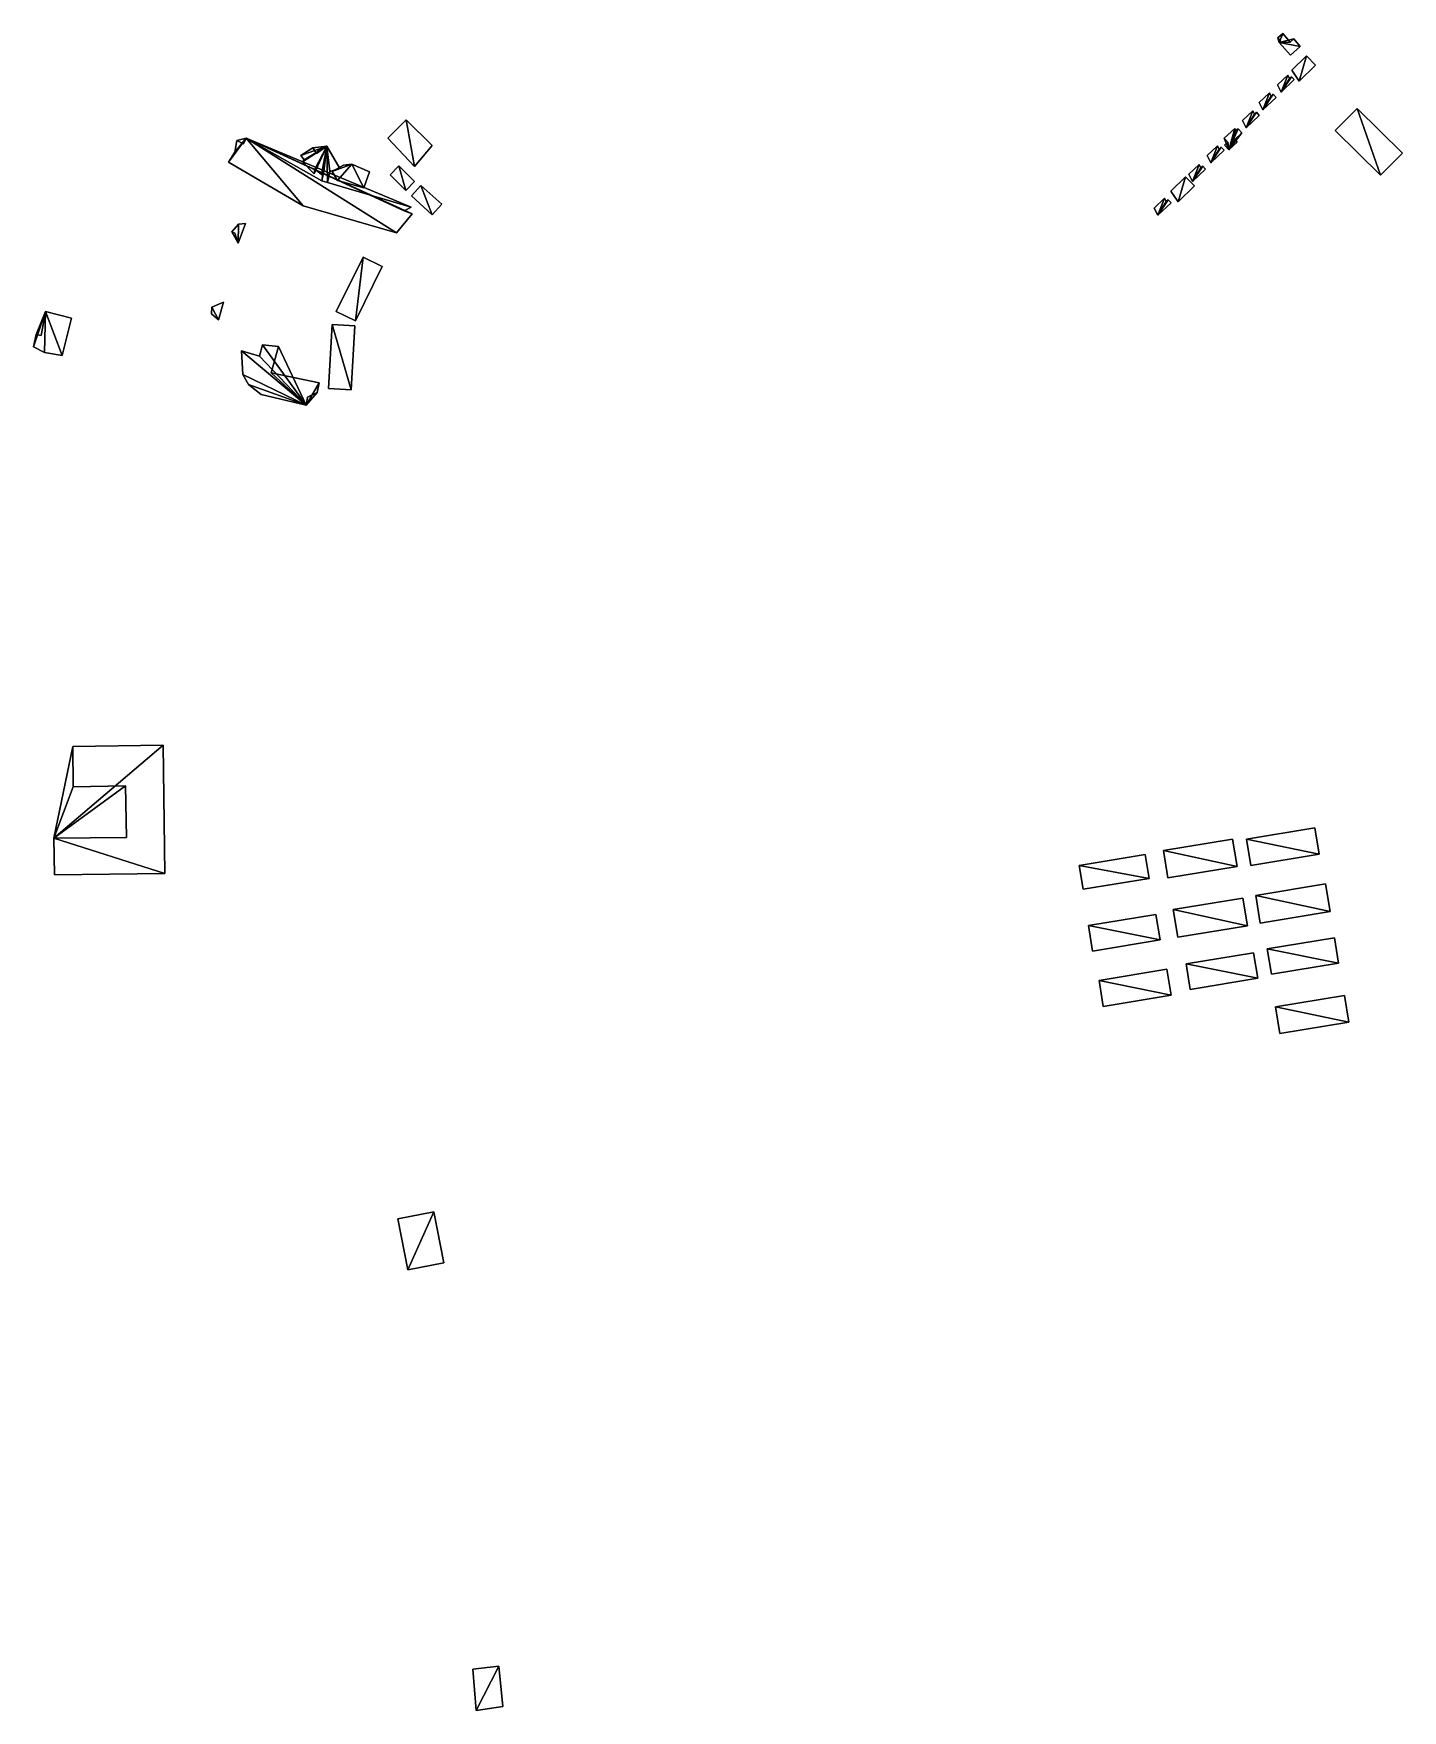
# Model space of a CAD drawing. Header units: metres. Extents: x -3947 to 4280, y -3529 to 2326.
# Drawn here: x 851 to 1756, y -202 to 907 of the extents above; entities that cross this region are included whole.
import ezdxf

# ---------------------------------------------------------------- set-up
doc = ezdxf.new("R2010")
doc.units = ezdxf.units.M

msp = doc.modelspace()

# ---------------------------------------------------------------- linework, layer by layer
at = {"layer": 'MUROS'}
for points in [[(1676.8, 906.7), (1673.6, 903.8), (1673.6, 903.8, 5), (1676.8, 906.7, 5)], [(1673.6, 903.8), (1675.5, 901.6), (1675.5, 901.6, 5), (1673.6, 903.8, 5)], [(1675.5, 901.6), (1674.4, 900.7), (1674.4, 900.7, 5), (1675.5, 901.6, 5)], [(1674.4, 900.7), (1681.8, 892.3), (1681.8, 892.3, 5), (1674.4, 900.7, 5)], [(1681.7, 901.1), (1676.8, 906.7), (1676.8, 906.7, 5), (1681.7, 901.1, 5)], [(1684, 903.1), (1681.7, 901.1), (1681.7, 901.1, 5), (1684, 903.1, 5)], [(1688.3, 898.2), (1684, 903.1), (1684, 903.1, 5), (1688.3, 898.2, 5)], [(1681.8, 892.3), (1688.3, 898.2), (1688.3, 898.2, 5), (1681.8, 892.3, 5)], [(1692.4, 891.9), (1682.7, 882.5), (1682.7, 882.5, 5), (1692.4, 891.9, 5)], [(1698.3, 885.8), (1692.4, 891.9), (1692.4, 891.9, 5), (1698.3, 885.8, 5)], [(1680.1, 879.1), (1673.3, 872.7), (1673.3, 872.7, 5), (1680.1, 879.1, 5)], [(1675.7, 867.9), (1684.4, 876.2), (1684.4, 876.2, 5), (1675.7, 867.9, 5)], [(1681.2, 876.9), (1680.1, 879.1), (1680.1, 879.1, 5), (1681.2, 876.9, 5)], [(1682.6, 878.1), (1681.2, 876.9), (1681.2, 876.9, 5), (1682.6, 878.1, 5)], [(1684.4, 876.2), (1682.6, 878.1), (1682.6, 878.1, 5), (1684.4, 876.2, 5)], [(1682.7, 882.5), (1687.6, 875.3), (1687.6, 875.3, 5), (1682.7, 882.5, 5)], [(1687.6, 875.3), (1698.3, 885.8), (1698.3, 885.8, 5), (1687.6, 875.3, 5)], [(1668, 867.5), (1661.2, 861), (1661.2, 861, 5), (1668, 867.5, 5)], [(1669.1, 865.2), (1668, 867.5), (1668, 867.5, 5), (1669.1, 865.2, 5)], [(1670.4, 866.5), (1669.1, 865.2), (1669.1, 865.2, 5), (1670.4, 866.5, 5)], [(1672.3, 864.5), (1670.4, 866.5), (1670.4, 866.5, 5), (1672.3, 864.5, 5)], [(1673.3, 872.7), (1675.7, 867.9), (1675.7, 867.9, 5), (1673.3, 872.7, 5)], [(1657, 855.6), (1650.1, 849.1), (1650.1, 849.1, 5), (1657, 855.6, 5)], [(1658, 853.3), (1657, 855.6), (1657, 855.6, 5), (1658, 853.3, 5)], [(1659.4, 854.6), (1658, 853.3), (1658, 853.3, 5), (1659.4, 854.6, 5)], [(1661.2, 852.6), (1659.4, 854.6), (1659.4, 854.6, 5), (1661.2, 852.6, 5)], [(1661.2, 861), (1663.6, 856.2), (1663.6, 856.2, 5), (1661.2, 861, 5)], [(1663.6, 856.2), (1672.3, 864.5), (1672.3, 864.5, 5), (1663.6, 856.2, 5)], [(1711.5, 842.5), (1726, 857.2), (1726, 857.2, 5), (1711.5, 842.5, 5)], [(1726, 857.2), (1755.9, 827.6), (1755.9, 827.6, 5), (1726, 857.2, 5)], [(1084.9, 837.5), (1097, 849.7), (1097, 849.7, 5), (1084.9, 837.5, 5)], [(1097, 849.7), (1114.2, 832.7), (1114.2, 832.7, 5), (1097, 849.7, 5)], [(1645.1, 844), (1638, 837.4), (1638, 837.4, 5), (1645.1, 844, 5)], [(1645.8, 842.5), (1645.1, 844), (1645.1, 844, 5), (1645.8, 842.5, 5)], [(1647.2, 843.7), (1645.8, 842.5), (1645.8, 842.5, 5), (1647.2, 843.7, 5)], [(1649.7, 841), (1647.2, 843.7), (1647.2, 843.7, 5), (1649.7, 841, 5)], [(1650.1, 849.1), (1652.5, 844.3), (1652.5, 844.3, 5), (1650.1, 849.1, 5)], [(1652.5, 844.3), (1661.2, 852.6), (1661.2, 852.6, 5), (1652.5, 844.3, 5)], [(983.8, 828.2), (985.2, 835.9), (985.2, 835.9, 27), (983.8, 828.2, 27)], [(985.2, 835.9), (989.6, 833.8), (989.6, 833.8, 27), (985.2, 835.9, 27)], [(989.6, 833.8), (991.4, 837.4), (991.4, 837.4, 27), (989.6, 833.8, 27)], [(991.4, 837.4), (1041.3, 809.3), (1041.3, 809.3, 27), (991.4, 837.4, 27)], [(1039.2, 830.1), (1044.6, 832.3), (1044.6, 832.3, 14), (1039.2, 830.1, 14)], [(1044.6, 832.3), (1053.2, 817.4), (1053.2, 817.4, 14), (1044.6, 832.3, 14)], [(1102.6, 818.7), (1084.9, 837.5), (1084.9, 837.5, 5), (1102.6, 818.7, 5)], [(1114.2, 832.7), (1102.6, 818.7), (1102.6, 818.7, 5), (1114.2, 832.7, 5)], [(1633.7, 832.5), (1626.8, 826), (1626.8, 826, 5), (1633.7, 832.5, 5)], [(1634.7, 830.3), (1633.7, 832.5), (1633.7, 832.5, 5), (1634.7, 830.3, 5)], [(1638, 837.4), (1640.4, 834.8), (1640.4, 834.8, 5), (1638, 837.4, 5)], [(1640.4, 834.8), (1638.3, 832.9), (1638.3, 832.9, 5), (1640.4, 834.8, 5)], [(1638.3, 832.9), (1641.2, 829.8), (1641.2, 829.8, 5), (1638.3, 832.9, 5)], [(1641.2, 829.8), (1646.6, 834.9), (1646.6, 834.9, 5), (1641.2, 829.8, 5)], [(1645, 836.6), (1649.7, 841), (1649.7, 841, 5), (1645, 836.6, 5)], [(1646.6, 834.9), (1645, 836.6), (1645, 836.6, 5), (1646.6, 834.9, 5)], [(1741.4, 813), (1711.5, 842.5), (1711.5, 842.5, 5), (1741.4, 813, 5)], [(979.7, 821.7), (983.8, 828.2), (983.8, 828.2, 27), (979.7, 821.7, 27)], [(1028.9, 792.7), (979.7, 821.7), (979.7, 821.7, 27), (1028.9, 792.7, 27)], [(1027.5, 826.1), (1035.3, 831.2), (1035.3, 831.2, 14), (1027.5, 826.1, 14)], [(1029.6, 823.1), (1027.5, 826.1), (1027.5, 826.1, 14), (1029.6, 823.1, 14)], [(1028.5, 821.8), (1029.6, 823.1), (1029.6, 823.1, 14), (1028.5, 821.8, 14)], [(1036.3, 814), (1028.5, 821.8), (1028.5, 821.8, 14), (1036.3, 814, 14)], [(1035.3, 831.2), (1037.8, 827.4), (1037.8, 827.4, 14), (1035.3, 831.2, 14)], [(1037.8, 827.4), (1039.2, 830.1), (1039.2, 830.1, 14), (1037.8, 827.4, 14)], [(1626.8, 826), (1629.2, 821.3), (1629.2, 821.3, 5), (1626.8, 826, 5)], [(1629.2, 821.3), (1637.9, 829.5), (1637.9, 829.5, 5), (1629.2, 821.3, 5)], [(1636.1, 831.5), (1634.7, 830.3), (1634.7, 830.3, 5), (1636.1, 831.5, 5)], [(1637.9, 829.5), (1636.1, 831.5), (1636.1, 831.5, 5), (1637.9, 829.5, 5)], [(1755.9, 827.6), (1741.4, 813), (1741.4, 813, 5), (1755.9, 827.6, 5)], [(1036.8, 817.1), (1036.3, 814), (1036.3, 814, 14), (1036.8, 817.1, 14)], [(1041.2, 813.4), (1036.8, 817.1), (1036.8, 817.1, 14), (1041.2, 813.4, 14)], [(1042.7, 815.5), (1041.2, 813.4), (1041.2, 813.4, 14), (1042.7, 815.5, 14)], [(1041.3, 809.3), (1042.7, 815.5), (1042.7, 815.5, 14), (1041.3, 809.3, 14)], [(1046.6, 815.4), (1045.1, 808.2), (1045.1, 808.2, 14), (1046.6, 815.4, 14)], [(1053.2, 817.4), (1046.6, 815.4), (1046.6, 815.4, 14), (1053.2, 817.4, 14)], [(1055.6, 819.7), (1048.1, 815.4), (1048.1, 815.4, 5), (1055.6, 819.7, 5)], [(1048.1, 815.4), (1051.7, 809.6), (1051.7, 809.6, 5), (1048.1, 815.4, 5)], [(1051.7, 809.6), (1069, 804.7), (1069, 804.7, 5), (1051.7, 809.6, 5)], [(1061.2, 820.3), (1055.6, 819.7), (1055.6, 819.7, 5), (1061.2, 820.3, 5)], [(1072.8, 815.2), (1061.2, 820.3), (1061.2, 820.3, 5), (1072.8, 815.2, 5)], [(1069, 804.7), (1072.8, 815.2), (1072.8, 815.2, 5), (1069, 804.7, 5)], [(1086.5, 813.2), (1092.2, 819.1), (1092.2, 819.1, 14), (1086.5, 813.2, 14)], [(1096.9, 803), (1086.5, 813.2), (1086.5, 813.2, 14), (1096.9, 803, 14)], [(1092.2, 819.1), (1102.6, 808.9), (1102.6, 808.9, 14), (1092.2, 819.1, 14)], [(1612.5, 811.9), (1602.8, 802.5), (1602.8, 802.5, 5), (1612.5, 811.9, 5)], [(1618.4, 805.9), (1612.5, 811.9), (1612.5, 811.9, 5), (1618.4, 805.9, 5)], [(1621.4, 820), (1614.6, 813.6), (1614.6, 813.6, 5), (1621.4, 820, 5)], [(1614.6, 813.6), (1617, 808.8), (1617, 808.8, 5), (1614.6, 813.6, 5)], [(1617, 808.8), (1625.7, 817.1), (1625.7, 817.1, 5), (1617, 808.8, 5)], [(1622.5, 817.8), (1621.4, 820), (1621.4, 820, 5), (1622.5, 817.8, 5)], [(1623.8, 819), (1622.5, 817.8), (1622.5, 817.8, 5), (1623.8, 819, 5)], [(1625.7, 817.1), (1623.8, 819), (1623.8, 819, 5), (1625.7, 817.1, 5)], [(1041.3, 809.3), (1100.3, 791.8), (1100.3, 791.8, 27), (1041.3, 809.3, 27)], [(1045.1, 808.2), (1041.3, 809.3), (1041.3, 809.3, 14), (1045.1, 808.2, 14)], [(1102.6, 808.9), (1096.9, 803), (1096.9, 803, 14), (1102.6, 808.9, 14)], [(1106.9, 806.3), (1100.6, 799.4), (1100.6, 799.4, 14), (1106.9, 806.3, 14)], [(1100.6, 799.4), (1114.4, 786.9), (1114.4, 786.9, 14), (1100.6, 799.4, 14)], [(1120.7, 793.9), (1106.9, 806.3), (1106.9, 806.3, 14), (1120.7, 793.9, 14)], [(1602.8, 802.5), (1607.6, 795.4), (1607.6, 795.4, 5), (1602.8, 802.5, 5)], [(1607.6, 795.4), (1618.4, 805.9), (1618.4, 805.9, 5), (1607.6, 795.4, 5)], [(1090.8, 774.8), (1028.9, 792.7), (1028.9, 792.7, 27), (1090.8, 774.8, 27)], [(1101, 787.4), (1090.8, 774.8), (1090.8, 774.8, 27), (1101, 787.4, 27)], [(1100.3, 791.8), (1095.8, 789.5), (1095.8, 789.5, 27), (1100.3, 791.8, 27)], [(1095.8, 789.5), (1101, 787.4), (1101, 787.4, 27), (1095.8, 789.5, 27)], [(1114.4, 786.9), (1120.7, 793.9), (1120.7, 793.9, 14), (1114.4, 786.9, 14)], [(1598.6, 797.8), (1591.8, 791.3), (1591.8, 791.3, 5), (1598.6, 797.8, 5)], [(1591.8, 791.3), (1594.2, 786.6), (1594.2, 786.6, 5), (1591.8, 791.3, 5)], [(1594.2, 786.6), (1602.9, 794.8), (1602.9, 794.8, 5), (1594.2, 786.6, 5)], [(1599.7, 795.6), (1598.6, 797.8), (1598.6, 797.8, 5), (1599.7, 795.6, 5)], [(1601, 796.8), (1599.7, 795.6), (1599.7, 795.6, 5), (1601, 796.8, 5)], [(1602.9, 794.8), (1601, 796.8), (1601, 796.8, 5), (1602.9, 794.8, 5)], [(986.2, 780.7), (981.9, 775.6), (981.9, 775.6, 21), (986.2, 780.7, 21)], [(986, 768), (990.8, 781.1), (990.8, 781.1, 21), (986, 768, 21)], [(990.8, 781.1), (986.2, 780.7), (986.2, 780.7, 21), (990.8, 781.1, 21)], [(981.9, 775.6), (983.8, 774.6), (983.8, 774.6, 21), (981.9, 775.6, 21)], [(983.8, 774.6), (986, 768), (986, 768, 21), (983.8, 774.6, 21)], [(1050.9, 722.8), (1068.6, 758.8), (1068.6, 758.8, 9), (1050.9, 722.8, 9)], [(1068.6, 758.8), (1081.2, 752.7), (1081.2, 752.7, 9), (1068.6, 758.8, 9)], [(1081.2, 752.7), (1063.5, 716.6), (1063.5, 716.6, 9), (1081.2, 752.7, 9)], [(855.8, 706.9), (858.5, 722.8), (858.5, 722.8, 5), (855.8, 706.9, 5)], [(858.5, 722.8), (875.8, 718.5), (875.8, 718.5, 5), (858.5, 722.8, 5)], [(968.4, 721.4), (968.5, 725.8), (968.5, 725.8, 21), (968.4, 721.4, 21)], [(973.1, 717.3), (968.4, 721.4), (968.4, 721.4, 21), (973.1, 717.3, 21)], [(968.5, 725.8), (976.2, 729.1), (976.2, 729.1, 21), (968.5, 725.8, 21)], [(976.2, 729.1), (973.1, 717.3), (973.1, 717.3, 21), (976.2, 729.1, 21)], [(1063.5, 716.6), (1050.9, 722.8), (1050.9, 722.8, 9), (1063.5, 716.6, 9)], [(875.8, 718.5), (869.6, 693.7), (869.6, 693.7, 5), (875.8, 718.5, 5)], [(1045.8, 671.9), (1048.1, 714.2), (1048.1, 714.2, 14), (1045.8, 671.9, 14)], [(1048.1, 714.2), (1063.1, 713.4), (1063.1, 713.4, 14), (1048.1, 714.2, 14)], [(1063.1, 713.4), (1060.7, 671), (1060.7, 671, 14), (1063.1, 713.4, 14)], [(850.7, 699.4), (852.5, 707.7), (852.5, 707.7, 5), (850.7, 699.4, 5)], [(858, 695.7), (850.7, 699.4), (850.7, 699.4, 5), (858, 695.7, 5)], [(852.5, 707.7), (855.8, 706.9), (855.8, 706.9, 5), (852.5, 707.7, 5)], [(1000.1, 693.3), (1002.1, 700.8), (1002.1, 700.8, 14), (1000.1, 693.3, 14)], [(1002.1, 700.8), (1012.6, 699.7), (1012.6, 699.7, 14), (1002.1, 700.8, 14)], [(1012.6, 699.7), (1007.8, 682.4), (1007.8, 682.4, 14), (1012.6, 699.7, 14)], [(869.6, 693.7), (858, 695.7), (858, 695.7, 5), (869.6, 693.7, 5)], [(989, 681.2), (988.2, 696.9), (988.2, 696.9, 14), (989, 681.2, 14)], [(988.2, 696.9), (1000.1, 693.3), (1000.1, 693.3, 14), (988.2, 696.9, 14)], [(992.9, 674.6), (989, 681.2), (989, 681.2, 14), (992.9, 674.6, 14)], [(1007.8, 682.4), (1039.5, 675.8), (1039.5, 675.8, 14), (1007.8, 682.4, 14)], [(1001.3, 668), (992.9, 674.6), (992.9, 674.6, 14), (1001.3, 668, 14)], [(1030.9, 660.9), (1001.3, 668), (1001.3, 668, 14), (1030.9, 660.9, 14)], [(1031.8, 666.3), (1030.9, 660.9), (1030.9, 660.9, 14), (1031.8, 666.3, 14)], [(1038.3, 669.2), (1031.8, 666.3), (1031.8, 666.3, 14), (1038.3, 669.2, 14)], [(1039.5, 675.8), (1038.3, 669.2), (1038.3, 669.2, 14), (1039.5, 675.8, 14)], [(1060.7, 671), (1045.8, 671.9), (1045.8, 671.9, 14), (1060.7, 671, 14)], [(876.7, 435.3), (936.4, 436), (936.4, 436, 5), (876.7, 435.3, 5)], [(877, 408.6), (876.7, 435.3), (876.7, 435.3, 5), (877, 408.6, 5)], [(936.4, 436), (937.5, 351.2), (937.5, 351.2, 5), (936.4, 436, 5)], [(911.6, 409.1), (877, 408.6), (877, 408.6, 5), (911.6, 409.1, 5)], [(912.1, 375.1), (911.6, 409.1), (911.6, 409.1, 5), (912.1, 375.1, 5)], [(1652.7, 373.9), (1698, 381.4), (1698, 381.4, 5), (1652.7, 373.9, 5)], [(1698, 381.4), (1700.9, 363.9), (1700.9, 363.9, 5), (1698, 381.4, 5)], [(864.2, 374.5), (912.1, 375.1), (912.1, 375.1, 5), (864.2, 374.5, 5)], [(864.5, 350.3), (864.2, 374.5), (864.2, 374.5, 5), (864.5, 350.3, 5)], [(1597.8, 366.4), (1643.6, 374), (1643.6, 374, 5), (1597.8, 366.4, 5)], [(1600.7, 348.4), (1597.8, 366.4), (1597.8, 366.4, 5), (1600.7, 348.4, 5)], [(1643.6, 374), (1646.6, 355.9), (1646.6, 355.9, 5), (1643.6, 374, 5)], [(1655.6, 356.4), (1652.7, 373.9), (1652.7, 373.9, 5), (1655.6, 356.4, 5)], [(1542.2, 356.6), (1585.8, 363.8), (1585.8, 363.8, 5), (1542.2, 356.6, 5)], [(1544.8, 340.8), (1542.2, 356.6), (1542.2, 356.6, 5), (1544.8, 340.8, 5)], [(1585.8, 363.8), (1588.4, 348), (1588.4, 348, 5), (1585.8, 363.8, 5)], [(1646.6, 355.9), (1600.7, 348.4), (1600.7, 348.4, 5), (1646.6, 355.9, 5)], [(1700.9, 363.9), (1655.6, 356.4), (1655.6, 356.4, 5), (1700.9, 363.9, 5)], [(937.5, 351.2), (864.5, 350.3), (864.5, 350.3, 5), (937.5, 351.2, 5)], [(1588.4, 348), (1544.8, 340.8), (1544.8, 340.8, 5), (1588.4, 348, 5)], [(1658.9, 336.7), (1705, 344.3), (1705, 344.3, 5), (1658.9, 336.7, 5)], [(1705, 344.3), (1708, 326), (1708, 326, 5), (1705, 344.3, 5)], [(1604.2, 327.3), (1650.4, 334.9), (1650.4, 334.9, 5), (1604.2, 327.3, 5)], [(1650.4, 334.9), (1653.4, 316.6), (1653.4, 316.6, 5), (1650.4, 334.9, 5)], [(1661.9, 318.4), (1658.9, 336.7), (1658.9, 336.7, 5), (1661.9, 318.4, 5)], [(1548.2, 316.8), (1592.9, 324.2), (1592.9, 324.2, 5), (1548.2, 316.8, 5)], [(1592.9, 324.2), (1595.7, 307.3), (1595.7, 307.3, 5), (1592.9, 324.2, 5)], [(1607.3, 309), (1604.2, 327.3), (1604.2, 327.3, 5), (1607.3, 309, 5)], [(1708, 326), (1661.9, 318.4), (1661.9, 318.4, 5), (1708, 326, 5)], [(1551, 299.9), (1548.2, 316.8), (1548.2, 316.8, 5), (1551, 299.9, 5)], [(1653.4, 316.6), (1607.3, 309), (1607.3, 309, 5), (1653.4, 316.6, 5)], [(1595.7, 307.3), (1551, 299.9), (1551, 299.9, 5), (1595.7, 307.3, 5)], [(1666.5, 301.3), (1710.9, 308.6), (1710.9, 308.6, 5), (1666.5, 301.3, 5)], [(1669.2, 284.6), (1666.5, 301.3), (1666.5, 301.3, 5), (1669.2, 284.6, 5)], [(1710.9, 308.6), (1713.7, 291.9), (1713.7, 291.9, 5), (1710.9, 308.6, 5)], [(1612.8, 291.4), (1657.5, 298.7), (1657.5, 298.7, 5), (1612.8, 291.4, 5)], [(1615.6, 274.6), (1612.8, 291.4), (1612.8, 291.4, 5), (1615.6, 274.6, 5)], [(1657.5, 298.7), (1660.2, 281.9), (1660.2, 281.9, 5), (1657.5, 298.7, 5)], [(1713.7, 291.9), (1669.2, 284.6), (1669.2, 284.6, 5), (1713.7, 291.9, 5)], [(1555.3, 280.5), (1600.2, 287.9), (1600.2, 287.9, 5), (1555.3, 280.5, 5)], [(1558.1, 263.3), (1555.3, 280.5), (1555.3, 280.5, 5), (1558.1, 263.3, 5)], [(1600.2, 287.9), (1603, 270.7), (1603, 270.7, 5), (1600.2, 287.9, 5)], [(1660.2, 281.9), (1615.6, 274.6), (1615.6, 274.6, 5), (1660.2, 281.9, 5)], [(1603, 270.7), (1558.1, 263.3), (1558.1, 263.3, 5), (1603, 270.7, 5)], [(1671.9, 263.1), (1717.5, 270.6), (1717.5, 270.6, 5), (1671.9, 263.1, 5)], [(1717.5, 270.6), (1720.4, 252.8), (1720.4, 252.8, 5), (1717.5, 270.6, 5)], [(1674.8, 245.3), (1671.9, 263.1), (1671.9, 263.1, 5), (1674.8, 245.3, 5)], [(1720.4, 252.8), (1674.8, 245.3), (1674.8, 245.3, 5), (1720.4, 252.8, 5)], [(1091.6, 122.8), (1115.3, 127.4), (1115.3, 127.4, 5), (1091.6, 122.8, 5)], [(1098.3, 89), (1091.6, 122.8), (1091.6, 122.8, 5), (1098.3, 89, 5)], [(1115.3, 127.4), (1122, 93.7), (1122, 93.7, 5), (1115.3, 127.4, 5)], [(1122, 93.7), (1098.3, 89), (1098.3, 89, 5), (1122, 93.7, 5)], [(1141.2, -174.9), (1158.3, -172.9), (1158.3, -172.9, 5), (1141.2, -174.9, 5)], [(1143.3, -202.3), (1141.2, -174.9), (1141.2, -174.9, 5), (1143.3, -202.3, 5)], [(1158.3, -172.9), (1161, -199.6), (1161, -199.6, 5), (1158.3, -172.9, 5)], [(1161, -199.6), (1143.3, -202.3), (1143.3, -202.3, 5), (1161, -199.6, 5)]]:
    msp.add_3dface(points, dxfattribs=at)
at = {"layer": 'TECHOS'}
for points in [[(1674.4, 900.7, 5), (1676.8, 906.7, 5), (1673.6, 903.8, 5)], [(1674.4, 900.7, 5), (1673.6, 903.8, 5), (1675.5, 901.6, 5)], [(1674.4, 900.7, 5), (1681.7, 901.1, 5), (1676.8, 906.7, 5)], [(1674.4, 900.7, 5), (1688.3, 898.2, 5), (1684, 903.1, 5)], [(1674.4, 900.7, 5), (1684, 903.1, 5), (1681.7, 901.1, 5)], [(1674.4, 900.7, 5), (1681.8, 892.3, 5), (1688.3, 898.2, 5)], [(1687.6, 875.3, 5), (1692.4, 891.9, 5), (1682.7, 882.5, 5)], [(1687.6, 875.3, 5), (1698.3, 885.8, 5), (1692.4, 891.9, 5)], [(1675.7, 867.9, 5), (1680.1, 879.1, 5), (1673.3, 872.7, 5)], [(1675.7, 867.9, 5), (1681.2, 876.9, 5), (1680.1, 879.1, 5)], [(1675.7, 867.9, 5), (1684.4, 876.2, 5), (1682.6, 878.1, 5)], [(1675.7, 867.9, 5), (1682.6, 878.1, 5), (1681.2, 876.9, 5)], [(1663.6, 856.2, 5), (1668, 867.5, 5), (1661.2, 861, 5)], [(1663.6, 856.2, 5), (1669.1, 865.2, 5), (1668, 867.5, 5)], [(1663.6, 856.2, 5), (1672.3, 864.5, 5), (1670.4, 866.5, 5)], [(1663.6, 856.2, 5), (1670.4, 866.5, 5), (1669.1, 865.2, 5)], [(1652.5, 844.3, 5), (1657, 855.6, 5), (1650.1, 849.1, 5)], [(1652.5, 844.3, 5), (1658, 853.3, 5), (1657, 855.6, 5)], [(1652.5, 844.3, 5), (1661.2, 852.6, 5), (1659.4, 854.6, 5)], [(1652.5, 844.3, 5), (1659.4, 854.6, 5), (1658, 853.3, 5)], [(1726, 857.2, 5), (1741.4, 813, 5), (1711.5, 842.5, 5)], [(1726, 857.2, 5), (1755.9, 827.6, 5), (1741.4, 813, 5)], [(1097, 849.7, 5), (1102.6, 818.7, 5), (1084.9, 837.5, 5)], [(1097, 849.7, 5), (1114.2, 832.7, 5), (1102.6, 818.7, 5)], [(1641.2, 829.8, 5), (1645.1, 844, 5), (1638, 837.4, 5)], [(1641.2, 829.8, 5), (1645.8, 842.5, 5), (1645.1, 844, 5)], [(1641.2, 829.8, 5), (1649.7, 841, 5), (1647.2, 843.7, 5)], [(1641.2, 829.8, 5), (1647.2, 843.7, 5), (1645.8, 842.5, 5)], [(991.4, 837.4, 27), (1028.9, 792.7, 27), (979.7, 821.7, 27)], [(991.4, 837.4, 27), (979.7, 821.7, 27), (983.8, 828.2, 27)], [(991.4, 837.4, 27), (983.8, 828.2, 27), (985.2, 835.9, 27)], [(991.4, 837.4, 27), (985.2, 835.9, 27), (989.6, 833.8, 27)], [(991.4, 837.4, 27), (1041.3, 809.3, 27), (1100.3, 791.8, 27)], [(991.4, 837.4, 27), (1100.3, 791.8, 27), (1095.8, 789.5, 27)], [(991.4, 837.4, 27), (1095.8, 789.5, 27), (1101, 787.4, 27)], [(991.4, 837.4, 27), (1101, 787.4, 27), (1090.8, 774.8, 27)], [(991.4, 837.4, 27), (1090.8, 774.8, 27), (1028.9, 792.7, 27)], [(1044.6, 832.3, 14), (1029.6, 823.1, 14), (1027.5, 826.1, 14)], [(1044.6, 832.3, 14), (1027.5, 826.1, 14), (1035.3, 831.2, 14)], [(1044.6, 832.3, 14), (1036.3, 814, 14), (1028.5, 821.8, 14)], [(1044.6, 832.3, 14), (1028.5, 821.8, 14), (1029.6, 823.1, 14)], [(1044.6, 832.3, 14), (1035.3, 831.2, 14), (1037.8, 827.4, 14)], [(1044.6, 832.3, 14), (1036.8, 817.1, 14), (1036.3, 814, 14)], [(1044.6, 832.3, 14), (1041.2, 813.4, 14), (1036.8, 817.1, 14)], [(1044.6, 832.3, 14), (1037.8, 827.4, 14), (1039.2, 830.1, 14)], [(1044.6, 832.3, 14), (1042.7, 815.5, 14), (1041.2, 813.4, 14)], [(1044.6, 832.3, 14), (1045.1, 808.2, 14), (1041.3, 809.3, 14)], [(1044.6, 832.3, 14), (1041.3, 809.3, 14), (1042.7, 815.5, 14)], [(1044.6, 832.3, 14), (1053.2, 817.4, 14), (1046.6, 815.4, 14)], [(1044.6, 832.3, 14), (1046.6, 815.4, 14), (1045.1, 808.2, 14)], [(1629.2, 821.3, 5), (1633.7, 832.5, 5), (1626.8, 826, 5)], [(1629.2, 821.3, 5), (1634.7, 830.3, 5), (1633.7, 832.5, 5)], [(1641.2, 829.8, 5), (1638, 837.4, 5), (1640.4, 834.8, 5)], [(1641.2, 829.8, 5), (1640.4, 834.8, 5), (1638.3, 832.9, 5)], [(1641.2, 829.8, 5), (1645, 836.6, 5), (1649.7, 841, 5)], [(1641.2, 829.8, 5), (1646.6, 834.9, 5), (1645, 836.6, 5)], [(1629.2, 821.3, 5), (1637.9, 829.5, 5), (1636.1, 831.5, 5)], [(1629.2, 821.3, 5), (1636.1, 831.5, 5), (1634.7, 830.3, 5)], [(1061.2, 820.3, 5), (1055.6, 819.7, 5), (1048.1, 815.4, 5)], [(1061.2, 820.3, 5), (1048.1, 815.4, 5), (1051.7, 809.6, 5)], [(1061.2, 820.3, 5), (1051.7, 809.6, 5), (1069, 804.7, 5)], [(1061.2, 820.3, 5), (1069, 804.7, 5), (1072.8, 815.2, 5)], [(1092.2, 819.1, 14), (1096.9, 803, 14), (1086.5, 813.2, 14)], [(1092.2, 819.1, 14), (1102.6, 808.9, 14), (1096.9, 803, 14)], [(1607.6, 795.4, 5), (1612.5, 811.9, 5), (1602.8, 802.5, 5)], [(1607.6, 795.4, 5), (1618.4, 805.9, 5), (1612.5, 811.9, 5)], [(1617, 808.8, 5), (1621.4, 820, 5), (1614.6, 813.6, 5)], [(1617, 808.8, 5), (1622.5, 817.8, 5), (1621.4, 820, 5)], [(1617, 808.8, 5), (1625.7, 817.1, 5), (1623.8, 819, 5)], [(1617, 808.8, 5), (1623.8, 819, 5), (1622.5, 817.8, 5)], [(1106.9, 806.3, 14), (1100.6, 799.4, 14), (1114.4, 786.9, 14)], [(1106.9, 806.3, 14), (1114.4, 786.9, 14), (1120.7, 793.9, 14)], [(1594.2, 786.6, 5), (1598.6, 797.8, 5), (1591.8, 791.3, 5)], [(1594.2, 786.6, 5), (1599.7, 795.6, 5), (1598.6, 797.8, 5)], [(1594.2, 786.6, 5), (1602.9, 794.8, 5), (1601, 796.8, 5)], [(1594.2, 786.6, 5), (1601, 796.8, 5), (1599.7, 795.6, 5)], [(986, 768, 21), (986.2, 780.7, 21), (981.9, 775.6, 21)], [(986, 768, 21), (990.8, 781.1, 21), (986.2, 780.7, 21)], [(986, 768, 21), (981.9, 775.6, 21), (983.8, 774.6, 21)], [(1068.6, 758.8, 9), (1063.5, 716.6, 9), (1050.9, 722.8, 9)], [(1068.6, 758.8, 9), (1081.2, 752.7, 9), (1063.5, 716.6, 9)], [(858.5, 722.8, 5), (858, 695.7, 5), (850.7, 699.4, 5)], [(858.5, 722.8, 5), (850.7, 699.4, 5), (852.5, 707.7, 5)], [(858.5, 722.8, 5), (852.5, 707.7, 5), (855.8, 706.9, 5)], [(858.5, 722.8, 5), (869.6, 693.7, 5), (858, 695.7, 5)], [(858.5, 722.8, 5), (875.8, 718.5, 5), (869.6, 693.7, 5)], [(973.1, 717.3, 21), (968.4, 721.4, 21), (968.5, 725.8, 21)], [(973.1, 717.3, 21), (968.5, 725.8, 21), (976.2, 729.1, 21)], [(1048.1, 714.2, 14), (1060.7, 671, 14), (1045.8, 671.9, 14)], [(1048.1, 714.2, 14), (1063.1, 713.4, 14), (1060.7, 671, 14)], [(1030.9, 660.9, 14), (1000.1, 693.3, 14), (1002.1, 700.8, 14)], [(1030.9, 660.9, 14), (1002.1, 700.8, 14), (1012.6, 699.7, 14)], [(1030.9, 660.9, 14), (1012.6, 699.7, 14), (1007.8, 682.4, 14)], [(1030.9, 660.9, 14), (989, 681.2, 14), (988.2, 696.9, 14)], [(1030.9, 660.9, 14), (988.2, 696.9, 14), (1000.1, 693.3, 14)], [(1030.9, 660.9, 14), (992.9, 674.6, 14), (989, 681.2, 14)], [(1030.9, 660.9, 14), (1007.8, 682.4, 14), (1039.5, 675.8, 14)], [(1030.9, 660.9, 14), (1001.3, 668, 14), (992.9, 674.6, 14)], [(1030.9, 660.9, 14), (1039.5, 675.8, 14), (1038.3, 669.2, 14)], [(1030.9, 660.9, 14), (1038.3, 669.2, 14), (1031.8, 666.3, 14)], [(864.2, 374.5, 5), (876.7, 435.3, 5), (936.4, 436, 5)], [(864.2, 374.5, 5), (936.4, 436, 5), (937.5, 351.2, 5)], [(864.2, 374.5, 5), (877, 408.6, 5), (876.7, 435.3, 5)], [(864.2, 374.5, 5), (912.1, 375.1, 5), (911.6, 409.1, 5)], [(864.2, 374.5, 5), (911.6, 409.1, 5), (877, 408.6, 5)], [(1652.7, 373.9, 5), (1698, 381.4, 5), (1700.9, 363.9, 5)], [(864.2, 374.5, 5), (937.5, 351.2, 5), (864.5, 350.3, 5)], [(1597.8, 366.4, 5), (1643.6, 374, 5), (1646.6, 355.9, 5)], [(1597.8, 366.4, 5), (1646.6, 355.9, 5), (1600.7, 348.4, 5)], [(1652.7, 373.9, 5), (1700.9, 363.9, 5), (1655.6, 356.4, 5)], [(1542.2, 356.6, 5), (1585.8, 363.8, 5), (1588.4, 348, 5)], [(1542.2, 356.6, 5), (1588.4, 348, 5), (1544.8, 340.8, 5)], [(1658.9, 336.7, 5), (1705, 344.3, 5), (1708, 326, 5)], [(1604.2, 327.3, 5), (1650.4, 334.9, 5), (1653.4, 316.6, 5)], [(1658.9, 336.7, 5), (1708, 326, 5), (1661.9, 318.4, 5)], [(1548.2, 316.8, 5), (1592.9, 324.2, 5), (1595.7, 307.3, 5)], [(1604.2, 327.3, 5), (1653.4, 316.6, 5), (1607.3, 309, 5)], [(1548.2, 316.8, 5), (1595.7, 307.3, 5), (1551, 299.9, 5)], [(1666.5, 301.3, 5), (1710.9, 308.6, 5), (1713.7, 291.9, 5)], [(1666.5, 301.3, 5), (1713.7, 291.9, 5), (1669.2, 284.6, 5)], [(1612.8, 291.4, 5), (1657.5, 298.7, 5), (1660.2, 281.9, 5)], [(1612.8, 291.4, 5), (1660.2, 281.9, 5), (1615.6, 274.6, 5)], [(1555.3, 280.5, 5), (1600.2, 287.9, 5), (1603, 270.7, 5)], [(1555.3, 280.5, 5), (1603, 270.7, 5), (1558.1, 263.3, 5)], [(1671.9, 263.1, 5), (1717.5, 270.6, 5), (1720.4, 252.8, 5)], [(1671.9, 263.1, 5), (1720.4, 252.8, 5), (1674.8, 245.3, 5)], [(1098.3, 89, 5), (1091.6, 122.8, 5), (1115.3, 127.4, 5)], [(1098.3, 89, 5), (1115.3, 127.4, 5), (1122, 93.7, 5)], [(1158.3, -172.9, 5), (1143.3, -202.3, 5), (1141.2, -174.9, 5)], [(1158.3, -172.9, 5), (1161, -199.6, 5), (1143.3, -202.3, 5)]]:
    msp.add_3dface(points, dxfattribs=at)

doc.saveas('drawing.dxf')
